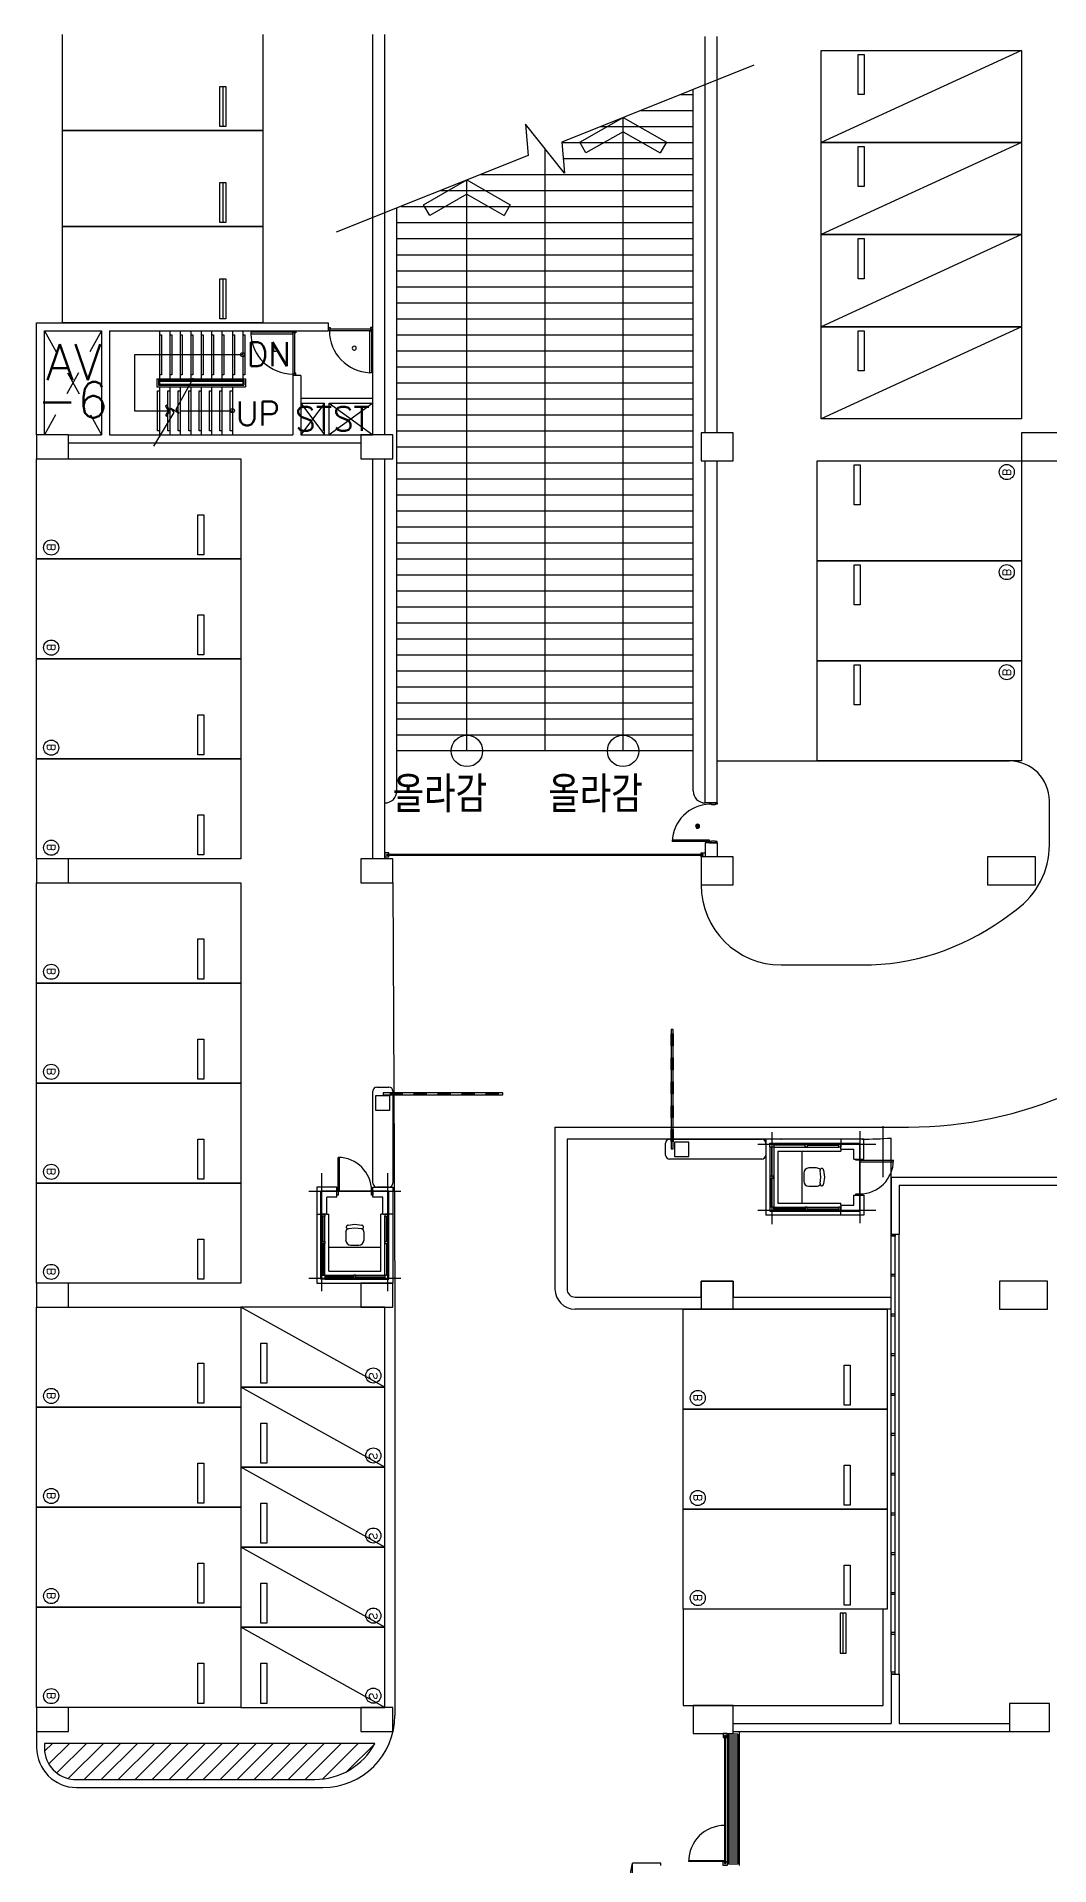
# Model space of a CAD drawing. Header units: millimetres. Extents: x -7614 to 421357, y 85218 to 341757.
# Drawn here: x 372220 to 397520, y 177677 to 223377 of the extents above; entities that cross this region are included whole.
import ezdxf
from ezdxf.enums import TextEntityAlignment as Align

# ---------------------------------------------------------------- set-up
doc = ezdxf.new("R2010")
doc.units = ezdxf.units.MM
doc.header["$LTSCALE"] = 600
doc.header["$MEASUREMENT"] = 0
doc.linetypes.add('HIDDEN', pattern=[2, 1, -1])
doc.layers.add('e-plan', color=9, linetype='CONTINUOUS')
doc.styles.add('kiahn', font='romans.shx', dxfattribs={"bigfont": 'cadhs.shx'})

msp = doc.modelspace()

# ---------------------------------------------------------------- hatches: boundary and pattern name
at = {"layer": 'e-plan'}
h = msp.add_hatch(color=256, dxfattribs=at)
h.dxf.hatch_style = 1
h.paths.add_polyline_path([(388777, 203618, 1), (388690, 203668, 1)])
at = {"layer": 'e-plan', "linetype": 'Continuous'}
for points in [[(388124, 198155), (388074, 198155), (388074, 198454), (388124, 198454)], [(388124, 197557), (388074, 197557), (388074, 197856), (388124, 197856)], [(381057, 196936), (381057, 196986), (381356, 196986), (381356, 196936)], [(381655, 196936), (381655, 196986), (381954, 196986), (381954, 196936)], [(382253, 196936), (382253, 196986), (382552, 196986), (382552, 196936)], [(382851, 196936), (382851, 196986), (383149, 196986), (383149, 196936)], [(383448, 196936), (383448, 196986), (383747, 196986), (383747, 196936)], [(388124, 196959), (388074, 196959), (388074, 197258), (388124, 197258)], [(388124, 196362), (388074, 196362), (388074, 196660), (388124, 196660)], [(388124, 195764), (388074, 195764), (388074, 196063), (388124, 196063)]]:
    msp.add_hatch(color=256, dxfattribs=at).paths.add_polyline_path(points)

# ---------------------------------------------------------------- linework, layer by layer
at = {"layer": 'e-plan'}
for p, q in [((372870, 221027), (372870, 223427)), ((377870, 223427), (377870, 221027)), ((380620, 213427), (380620, 223427)), ((380920, 213427), (380920, 223427)), ((388920, 213477), (388920, 223377)), ((389220, 213477), (389220, 223377)), ((396820, 223027), (391820, 220727)), ((391820, 220727), (391820, 223027)), ((391820, 223027), (396820, 223027)), ((396820, 223027), (396820, 220727)), ((390138, 222664), (385338, 220742)), ((392745, 222927), (392895, 222927)), ((392745, 221927), (392745, 222927)), ((392895, 222927), (392895, 221927)), ((376795, 221127), (376795, 222127)), ((376795, 222127), (376945, 222127)), ((376870, 222127), (376870, 221127)), ((376945, 222127), (376945, 221127)), ((388620, 204527), (388620, 222056)), ((392895, 221927), (392745, 221927)), ((385788, 220737), (386870, 221355)), ((386870, 205527), (386870, 221355)), ((386870, 221355), (387953, 220737)), ((377870, 221027), (372870, 221027)), ((372870, 218627), (372870, 221027)), ((372870, 221027), (377870, 221027)), ((376945, 221127), (376795, 221127)), ((377870, 221027), (377870, 218627)), ((385408, 219962), (384433, 221187)), ((384433, 221187), (384503, 220407)), ((385338, 220742), (385408, 219962)), ((385941, 220469), (385788, 220737)), ((386870, 221000), (385943, 220470)), ((386870, 221000), (387798, 220470)), ((387953, 220737), (387800, 220469)), ((384503, 220407), (379703, 218486)), ((396820, 220727), (391820, 218427)), ((391820, 218427), (391820, 220727)), ((391820, 220727), (396820, 220727)), ((396820, 220727), (391820, 220727)), ((392745, 220627), (392895, 220627)), ((392745, 219627), (392745, 220627)), ((392895, 220627), (392895, 219627)), ((396820, 220727), (396820, 218427)), ((376795, 218727), (376795, 219727)), ((376795, 219727), (376945, 219727)), ((376870, 219727), (376870, 218727)), ((376945, 219727), (376945, 218727)), ((381888, 219175), (382970, 219794)), ((382970, 219438), (382043, 218909)), ((382970, 205527), (382970, 219794)), ((382970, 219794), (384053, 219175)), ((382970, 219438), (383898, 218909)), ((392895, 219627), (392745, 219627)), ((381220, 204527), (381220, 219093)), ((382041, 218907), (381888, 219175)), ((382970, 205527), (382970, 219333)), ((384053, 219175), (383900, 218907)), ((372870, 216227), (372870, 218627)), ((372870, 218627), (377870, 218627)), ((377870, 218627), (372870, 218627)), ((376945, 218727), (376795, 218727)), ((377870, 218627), (377870, 216227)), ((396820, 218427), (391820, 216127)), ((391820, 216127), (391820, 218427)), ((391820, 218427), (396820, 218427)), ((396820, 218427), (391820, 218427)), ((392745, 218327), (392895, 218327)), ((392745, 217327), (392745, 218327)), ((392895, 218327), (392895, 217327)), ((396820, 218427), (396820, 216127)), ((376795, 216327), (376795, 217327)), ((376795, 217327), (376945, 217327)), ((376870, 217327), (376870, 216327)), ((376945, 217327), (376945, 216327)), ((392895, 217327), (392745, 217327)), ((388920, 213477), (388920, 216727)), ((389220, 213477), (389220, 216727)), ((372220, 216227), (379500, 216227)), ((377870, 216227), (372870, 216227)), ((376945, 216327), (376795, 216327)), ((379500, 216227), (379500, 216027)), ((372420, 216027), (373840, 216027)), ((373840, 216027), (373840, 213427)), ((374040, 216027), (374040, 213427)), ((374040, 216027), (379500, 216027)), ((375290, 216027), (375290, 214827)), ((375290, 215927), (375340, 215927)), ((375340, 215927), (375340, 214927)), ((375550, 216027), (375550, 214827)), ((375550, 215927), (375600, 215927)), ((375600, 215927), (375600, 214927)), ((375810, 216027), (375810, 214827)), ((375810, 215927), (375860, 215927)), ((375860, 215927), (375860, 214927)), ((376070, 216027), (376070, 214827)), ((376070, 215927), (376120, 215927)), ((376120, 215927), (376120, 214927)), ((376330, 216027), (376330, 214827)), ((376330, 215927), (376380, 215927)), ((376380, 215927), (376380, 214927)), ((376590, 216027), (376590, 214827)), ((376590, 215927), (376640, 215927)), ((376640, 215927), (376640, 214927)), ((376850, 216027), (376850, 214827)), ((376850, 215927), (376900, 215927)), ((376900, 215927), (376900, 214927)), ((377110, 216027), (377110, 214827)), ((377110, 215927), (377160, 215927)), ((377160, 215927), (377160, 214927)), ((377370, 216027), (377370, 214827)), ((377370, 215927), (377420, 215927)), ((377420, 215927), (377420, 214927)), ((378620, 215992), (377571, 215992)), ((377571, 215992), (377571, 215952)), ((377571, 215952), (378620, 215952)), ((378620, 216017), (378700, 216017)), ((378620, 215992), (378620, 216017)), ((378620, 215992), (378620, 214942)), ((378620, 215952), (378620, 215992)), ((378660, 215992), (378620, 215992)), ((378660, 215972), (378660, 215992)), ((378660, 215972), (378660, 214962)), ((378700, 215972), (378660, 215972)), ((378700, 216017), (378700, 215972)), ((379510, 216107), (379555, 216107)), ((379510, 216027), (379510, 216107)), ((379535, 216027), (379510, 216027)), ((379555, 216067), (379535, 216067)), ((379535, 216067), (379535, 216027)), ((380585, 216027), (379535, 216027)), ((379555, 216107), (379555, 216067)), ((380565, 216067), (379555, 216067)), ((380545, 216027), (380585, 216027)), ((380545, 214978), (380545, 216027)), ((380610, 216107), (380565, 216107)), ((380565, 216107), (380565, 216067)), ((380565, 216067), (380585, 216067)), ((380585, 216067), (380585, 216027)), ((380585, 216027), (380585, 214978)), ((380585, 216027), (380610, 216027)), ((380610, 216027), (380610, 216107)), ((396820, 216127), (391820, 213827)), ((396820, 216127), (391820, 216127)), ((391820, 213827), (391820, 216127)), ((391820, 216127), (396820, 216127)), ((392745, 216027), (392895, 216027)), ((392745, 215027), (392745, 216027)), ((392895, 216027), (392895, 215027)), ((396820, 216127), (396820, 213827)), ((377370, 215427), (374665, 215427)), ((374665, 215427), (374665, 214027)), ((375225, 214827), (375225, 214627)), ((375225, 214827), (377435, 214827)), ((375340, 214927), (375290, 214927)), ((375600, 214927), (375550, 214927)), ((375710, 214070), (376143, 214853)), ((375860, 214927), (375810, 214927)), ((376120, 214927), (376070, 214927)), ((376380, 214927), (376330, 214927)), ((376640, 214927), (376590, 214927)), ((376900, 214927), (376850, 214927)), ((377160, 214927), (377110, 214927)), ((377420, 214927), (377370, 214927)), ((377435, 214827), (377435, 214627)), ((378660, 214942), (378620, 214942)), ((378620, 214942), (378620, 214917)), ((378620, 214917), (378700, 214917)), ((378620, 214907), (378620, 213427)), ((378820, 214907), (378620, 214907)), ((378700, 214962), (378660, 214962)), ((378660, 214962), (378660, 214942)), ((378700, 214917), (378700, 214962)), ((378820, 214907), (378820, 213427)), ((380585, 214978), (380545, 214978)), ((392895, 215027), (392745, 215027)), ((375225, 214627), (377435, 214627)), ((375240, 213527), (375240, 214527)), ((375240, 214527), (375290, 214527)), ((375265, 214787), (375265, 214667)), ((375265, 214787), (377395, 214787)), ((375265, 214667), (377395, 214667)), ((375290, 214787), (375290, 214762)), ((375290, 214762), (375290, 214692)), ((375290, 214762), (377370, 214762)), ((375290, 214692), (377370, 214692)), ((375290, 214692), (375290, 214667)), ((375290, 214627), (375290, 213427)), ((375500, 213527), (375500, 214527)), ((375500, 214527), (375550, 214527)), ((375550, 214787), (375550, 214762)), ((375550, 214692), (375550, 214667)), ((375550, 214627), (375550, 213427)), ((375760, 213527), (375760, 214527)), ((375760, 214527), (375810, 214527)), ((375810, 214787), (375810, 214762)), ((375810, 214692), (375810, 214667)), ((375810, 214627), (375810, 213427)), ((376020, 213527), (376020, 214527)), ((376020, 214527), (376070, 214527)), ((376070, 214787), (376070, 214762)), ((376070, 214692), (376070, 214667)), ((376070, 214627), (376070, 213427)), ((376280, 213527), (376280, 214527)), ((376280, 214527), (376330, 214527)), ((376330, 214787), (376330, 214762)), ((376330, 214692), (376330, 214667)), ((376330, 214627), (376330, 213427)), ((376540, 213527), (376540, 214527)), ((376540, 214527), (376590, 214527)), ((376590, 214787), (376590, 214762)), ((376590, 214692), (376590, 214667)), ((376590, 214627), (376590, 213427)), ((376800, 213527), (376800, 214527)), ((376800, 214527), (376850, 214527)), ((376850, 214787), (376850, 214762)), ((376850, 214692), (376850, 214667)), ((376850, 214627), (376850, 213427)), ((377060, 213527), (377060, 214527)), ((377060, 214527), (377110, 214527)), ((377110, 214787), (377110, 214762)), ((377110, 214692), (377110, 214667)), ((377110, 214627), (377110, 213427)), ((377370, 214787), (377370, 214762)), ((377370, 214762), (377370, 214692)), ((377395, 214787), (377395, 214667)), ((378820, 214337), (380620, 214337)), ((374665, 214027), (375550, 214027)), ((375153, 213142), (375660, 213983)), ((375473, 214166), (375440, 214143)), ((375440, 214143), (375506, 214027)), ((375506, 214027), (375440, 213911)), ((375440, 213911), (375473, 213891)), ((375550, 214027), (375473, 214166)), ((375473, 213891), (375550, 214027)), ((375660, 213983), (375577, 214089)), ((375577, 214089), (375784, 213964)), ((375784, 213964), (375710, 214070)), ((375810, 214027), (377110, 214027)), ((378820, 214217), (379410, 214217)), ((378820, 214217), (379410, 213427)), ((379410, 214217), (378820, 213427)), ((379410, 213427), (379410, 214217)), ((379530, 213427), (379530, 214217)), ((379530, 214217), (380620, 214217)), ((379530, 214217), (380620, 213427)), ((380620, 214217), (379530, 213427)), ((373020, 213427), (373840, 213427)), ((374040, 213427), (378620, 213427)), ((375290, 213527), (375240, 213527)), ((375550, 213527), (375500, 213527)), ((375810, 213527), (375760, 213527)), ((376070, 213527), (376020, 213527)), ((376330, 213527), (376280, 213527)), ((376590, 213527), (376540, 213527)), ((376850, 213527), (376800, 213527)), ((377110, 213527), (377060, 213527)), ((378820, 213427), (380620, 213427)), ((389620, 213477), (388820, 213477)), ((388820, 213477), (388820, 212777)), ((389620, 212777), (389620, 213477)), ((396820, 213827), (391820, 213827)), ((397820, 213477), (396820, 213477)), ((396820, 213477), (396820, 212777)), ((373020, 213227), (380320, 213227)), ((372220, 210327), (372220, 212827)), ((372220, 212827), (377320, 212827)), ((377320, 212827), (377320, 210327)), ((380620, 202827), (380620, 212827)), ((380920, 202827), (380920, 212827)), ((388820, 212777), (389620, 212777)), ((388920, 204227), (388920, 212777)), ((389220, 204227), (389220, 212777)), ((391720, 210277), (391720, 212777)), ((391720, 212777), (396820, 212777)), ((392645, 212677), (392795, 212677)), ((392645, 211677), (392645, 212677)), ((392795, 212677), (392795, 211677)), ((396820, 212777), (397820, 212777)), ((396820, 212777), (396820, 210277)), ((392795, 211677), (392645, 211677)), ((376245, 210427), (376245, 211427)), ((376245, 211427), (376395, 211427)), ((376395, 211427), (376395, 210427)), ((377320, 210327), (372220, 210327)), ((372220, 207827), (372220, 210327)), ((372220, 210327), (377320, 210327)), ((376395, 210427), (376245, 210427)), ((377320, 210327), (377320, 207827)), ((396820, 210277), (391720, 210277)), ((391720, 207777), (391720, 210277)), ((391720, 210277), (396820, 210277)), ((396820, 210277), (396820, 207777)), ((392645, 210177), (392795, 210177)), ((392645, 209177), (392645, 210177)), ((392795, 210177), (392795, 209177)), ((376245, 207927), (376245, 208927)), ((376245, 208927), (376395, 208927)), ((376395, 208927), (376395, 207927)), ((392795, 209177), (392645, 209177)), ((372220, 205327), (372220, 207827)), ((372220, 207827), (377320, 207827)), ((377320, 207827), (372220, 207827)), ((376395, 207927), (376245, 207927)), ((377320, 207827), (377320, 205327)), ((396820, 207777), (391720, 207777)), ((391720, 205277), (391720, 207777)), ((391720, 207777), (396820, 207777)), ((392645, 207677), (392795, 207677)), ((392645, 206677), (392645, 207677)), ((392795, 207677), (392795, 206677)), ((396820, 207777), (396820, 205277)), ((392795, 206677), (392645, 206677)), ((376245, 205427), (376245, 206427)), ((376245, 206427), (376395, 206427)), ((376395, 206427), (376395, 205427)), ((372220, 202827), (372220, 205327)), ((372220, 205327), (377320, 205327)), ((377320, 205327), (372220, 205327)), ((376395, 205427), (376245, 205427)), ((377320, 205327), (377320, 202827)), ((388620, 205527), (381220, 205527)), ((389220, 205277), (396520, 205277)), ((396820, 205277), (391720, 205277)), ((376245, 202927), (376245, 203927)), ((376245, 203927), (376395, 203927)), ((376395, 203927), (376395, 202927)), ((389220, 204227), (388920, 204227)), ((389028, 204227), (389220, 204227)), ((389028, 204193), (389028, 204227)), ((389076, 204193), (389028, 204193)), ((389076, 204179), (389076, 204193)), ((389172, 204179), (389076, 204179)), ((389220, 204193), (389172, 204193)), ((389172, 204193), (389172, 204179)), ((389220, 204227), (389220, 204193)), ((397520, 203178), (397520, 204277)), ((376395, 202927), (376245, 202927)), ((381020, 202977), (380920, 202977)), ((380920, 202977), (380920, 202877)), ((380970, 202912), (380970, 202942)), ((380970, 202942), (381020, 202942)), ((388870, 202937), (380970, 202937)), ((388870, 202917), (380970, 202917)), ((381020, 202912), (380970, 202912)), ((381020, 202942), (381020, 202977)), ((381020, 202877), (381020, 202912)), ((389028, 203299), (388096, 203299)), ((389028, 203260), (388096, 203260)), ((388820, 202942), (388820, 202977)), ((388820, 202977), (388920, 202977)), ((388870, 202942), (388820, 202942)), ((388820, 202912), (388870, 202912)), ((388820, 202877), (388820, 202912)), ((388870, 202912), (388870, 202942)), ((389220, 203227), (388920, 203227)), ((388920, 203227), (388920, 202877)), ((388920, 202977), (388920, 202877)), ((389028, 203260), (389028, 203299)), ((389076, 203260), (389028, 203260)), ((389028, 203260), (389028, 203227)), ((389028, 203227), (389220, 203227)), ((389172, 203275), (389076, 203275)), ((389076, 203275), (389076, 203260)), ((389172, 203260), (389172, 203275)), ((389220, 203260), (389172, 203260)), ((389220, 203227), (389220, 203260)), ((389220, 203227), (389220, 202877)), ((377320, 202827), (372220, 202827)), ((380920, 202877), (381020, 202877)), ((389620, 202877), (388820, 202877)), ((388820, 202877), (388820, 202177)), ((388920, 202877), (388820, 202877)), ((389620, 202177), (389620, 202877)), ((397170, 202877), (395970, 202877)), ((395970, 202877), (395970, 202177)), ((397170, 202177), (397170, 202877)), ((372220, 199727), (372220, 202227)), ((372220, 202227), (377320, 202227)), ((377320, 202227), (377320, 199727)), ((381120, 202227), (381170, 191927)), ((388820, 202227), (388820, 202177)), ((388820, 202177), (389620, 202177)), ((395970, 202177), (397170, 202177)), ((396345, 201308), (396689, 201555)), ((376245, 199827), (376245, 200827)), ((376245, 200827), (376395, 200827)), ((376395, 200827), (376395, 199827)), ((390820, 200177), (392839, 200177)), ((377320, 199727), (372220, 199727)), ((372220, 197227), (372220, 199727)), ((372220, 199727), (377320, 199727)), ((376395, 199827), (376245, 199827)), ((377320, 199727), (377320, 197227)), ((376245, 197327), (376245, 198327)), ((376245, 198327), (376395, 198327)), ((376395, 198327), (376395, 197327)), ((372220, 194727), (372220, 197227)), ((372220, 197227), (377320, 197227)), ((377320, 197227), (372220, 197227)), ((376395, 197327), (376245, 197327)), ((377320, 197227), (377320, 194727)), ((380620, 194727), (380620, 197027)), ((380720, 197127), (381020, 197127)), ((381120, 197027), (381120, 194727)), ((385170, 196127), (385170, 192077)), ((385170, 196127), (394001, 196127)), ((393370, 194877), (393370, 196153)), ((376245, 194827), (376245, 195827)), ((376245, 195827), (376395, 195827)), ((376395, 195827), (376395, 194827)), ((390813, 195827), (385470, 195827)), ((385470, 195827), (385470, 192077)), ((387933, 195427), (387933, 195727)), ((388033, 195827), (390333, 195827)), ((390233, 195702), (393183, 195702)), ((390433, 195827), (390433, 193927)), ((392308, 195827), (390433, 195827)), ((390433, 195727), (390433, 195427)), ((390533, 195727), (390633, 195727)), ((390533, 195627), (390533, 195727)), ((390533, 195627), (390533, 194127)), ((390633, 195627), (390533, 195627)), ((390578, 195627), (390578, 194902)), ((390588, 195627), (390578, 195627)), ((390583, 196002), (390583, 193702)), ((390588, 194902), (390588, 195627)), ((390633, 195727), (392258, 195727)), ((390633, 195727), (390633, 195627)), ((390633, 195682), (391421, 195682)), ((390633, 195672), (390633, 195682)), ((391421, 195672), (390633, 195672)), ((390633, 195627), (392258, 195627)), ((390633, 195627), (390633, 194127)), ((392839, 195827), (390827, 195827)), ((391421, 195727), (391471, 195727)), ((391421, 195627), (391421, 195727)), ((391421, 195682), (391421, 195672)), ((391471, 195627), (391421, 195627)), ((391471, 195727), (391471, 195627)), ((392258, 195682), (391471, 195682)), ((391471, 195682), (391471, 195672)), ((391471, 195672), (392258, 195672)), ((392258, 195727), (392308, 195727)), ((392258, 195627), (392258, 195727)), ((392258, 195672), (392258, 195682)), ((392308, 195627), (392258, 195627)), ((392883, 195827), (392308, 195827)), ((392308, 195827), (392308, 195727)), ((392308, 195727), (392783, 195727)), ((392308, 195577), (392308, 195727)), ((392308, 195727), (392308, 195627)), ((392783, 196027), (392783, 193727)), ((392783, 195327), (392783, 195727)), ((392883, 195327), (392883, 195827)), ((393570, 191877), (393570, 195853)), ((379750, 194527), (379750, 195367)), ((379790, 194527), (379790, 195366)), ((390333, 195327), (388033, 195327)), ((390733, 195527), (392308, 195527)), ((390733, 195527), (390733, 194227)), ((391333, 195527), (391333, 194227)), ((392308, 195577), (392308, 195527)), ((392308, 195577), (392633, 195577)), ((392633, 195327), (392633, 195577)), ((392633, 195327), (392783, 195327)), ((392683, 195297), (392683, 195327)), ((392683, 195327), (392783, 195327)), ((392783, 195297), (392683, 195297)), ((392783, 195327), (392883, 195327)), ((392783, 195327), (392783, 195297)), ((392783, 195297), (393623, 195297)), ((392783, 194457), (392783, 195297)), ((392783, 195257), (393622, 195257)), ((372220, 192227), (372220, 194727)), ((372220, 194727), (377320, 194727)), ((377320, 194727), (372220, 194727)), ((376395, 194827), (376245, 194827)), ((377320, 194727), (377320, 192227)), ((379345, 192027), (379345, 194977)), ((380995, 192027), (380995, 194977)), ((390533, 194902), (390533, 194852)), ((390633, 194902), (390533, 194902)), ((390533, 194852), (390633, 194852)), ((390578, 194902), (390588, 194902)), ((390578, 194127), (390578, 194852)), ((390578, 194852), (390588, 194852)), ((390588, 194852), (390588, 194127)), ((390633, 194852), (390633, 194902)), ((391383, 194975), (391383, 194779)), ((391699, 195106), (391514, 195106)), ((391807, 194876), (391792, 195039)), ((391792, 194713), (391807, 194876)), ((391879, 195047), (391906, 194876)), ((391906, 194876), (391879, 194705)), ((391906, 194876), (391906, 194876)), ((391906, 194876), (391906, 194876)), ((391906, 194876), (391906, 194876)), ((391906, 194876), (391906, 194876)), ((393570, 194877), (397970, 194877)), ((393570, 194877), (393570, 193452)), ((379020, 194527), (381320, 194527)), ((379720, 194627), (379220, 194627)), ((379220, 194627), (379220, 193952)), ((379320, 193952), (379320, 194527)), ((379720, 194527), (379320, 194527)), ((379470, 193952), (379470, 194377)), ((379720, 194377), (379470, 194377)), ((379720, 194527), (379720, 194627)), ((379720, 194377), (379720, 194527)), ((379720, 194427), (379720, 194527)), ((379720, 194527), (379750, 194527)), ((379750, 194427), (379720, 194427)), ((380590, 194527), (379750, 194527)), ((379750, 194527), (379750, 194427)), ((380590, 194427), (380590, 194527)), ((380590, 194527), (380620, 194527)), ((380620, 194427), (380590, 194427)), ((380620, 194527), (380620, 194627)), ((380620, 194627), (381120, 194627)), ((380620, 194377), (380620, 194527)), ((381020, 194527), (380620, 194527)), ((380620, 194527), (380620, 194427)), ((380870, 194377), (380620, 194377)), ((381020, 194627), (380720, 194627)), ((380870, 193952), (380870, 194377)), ((381020, 193952), (381020, 194527)), ((381120, 194627), (381120, 193952)), ((390733, 194227), (392308, 194227)), ((391514, 194648), (391699, 194648)), ((392308, 194177), (392308, 194227)), ((392633, 194427), (392783, 194427)), ((392633, 194177), (392633, 194427)), ((392683, 194427), (392683, 194457)), ((392683, 194457), (392783, 194457)), ((392783, 194427), (392683, 194427)), ((392783, 194457), (392783, 194427)), ((392783, 194027), (392783, 194427)), ((392783, 194427), (392883, 194427)), ((392883, 194427), (392883, 193927)), ((393770, 194677), (393770, 193452)), ((393770, 194677), (397970, 194677)), ((379220, 193952), (379220, 192227)), ((379220, 193952), (379320, 193952)), ((379470, 193952), (379320, 193952)), ((379320, 193902), (379320, 193952)), ((379320, 193952), (379420, 193952)), ((379320, 192427), (379320, 193902)), ((379420, 193902), (379320, 193902)), ((379365, 193902), (379365, 193264)), ((379375, 193902), (379365, 193902)), ((379375, 193264), (379375, 193902)), ((379420, 193952), (379420, 193902)), ((379420, 192427), (379420, 193902)), ((379470, 193952), (379520, 193952)), ((379520, 192527), (379520, 193952)), ((380820, 192527), (380820, 193952)), ((380870, 193952), (380820, 193952)), ((380870, 193952), (381020, 193952)), ((381020, 193952), (380920, 193952)), ((380920, 193952), (380920, 193902)), ((380920, 192427), (380920, 193902)), ((380920, 193902), (381020, 193902)), ((380965, 193264), (380965, 193902)), ((380965, 193902), (380975, 193902)), ((380975, 193902), (380975, 193264)), ((381020, 193902), (381020, 193952)), ((381120, 193952), (381020, 193952)), ((381020, 192427), (381020, 193902)), ((381120, 193952), (381120, 192227)), ((390233, 194052), (393183, 194052)), ((392308, 193927), (390433, 193927)), ((390633, 194127), (390533, 194127)), ((390533, 194127), (390533, 194027)), ((390533, 194027), (390633, 194027)), ((390588, 194127), (390578, 194127)), ((390633, 194127), (392258, 194127)), ((390633, 194027), (390633, 194127)), ((391421, 194082), (390633, 194082)), ((390633, 194082), (390633, 194072)), ((390633, 194072), (391421, 194072)), ((390633, 194027), (392258, 194027)), ((391471, 194127), (391421, 194127)), ((391421, 194127), (391421, 194027)), ((391421, 194072), (391421, 194082)), ((391421, 194027), (391471, 194027)), ((391471, 194027), (391471, 194127)), ((391471, 194072), (391471, 194082)), ((391471, 194082), (392258, 194082)), ((392258, 194072), (391471, 194072)), ((392308, 194127), (392258, 194127)), ((392258, 194127), (392258, 194027)), ((392258, 194082), (392258, 194072)), ((392258, 194027), (392308, 194027)), ((392308, 194177), (392633, 194177)), ((392308, 194177), (392308, 194027)), ((392308, 194027), (392308, 194127)), ((392308, 194027), (392783, 194027)), ((392308, 193927), (392308, 194027)), ((392883, 193927), (392308, 193927)), ((376245, 192327), (376245, 193327)), ((376245, 193327), (376395, 193327)), ((376395, 193327), (376395, 192327)), ((379942, 193492), (379942, 193308)), ((380000, 193673), (380171, 193700)), ((380171, 193601), (380008, 193585)), ((380171, 193700), (380171, 193700)), ((380171, 193700), (380171, 193700)), ((380171, 193700), (380171, 193700)), ((380171, 193700), (380171, 193700)), ((380171, 193700), (380342, 193673)), ((380334, 193585), (380171, 193601)), ((380399, 193308), (380399, 193492)), ((393570, 193452), (393770, 193452)), ((393570, 193402), (393570, 193442)), ((393570, 193442), (393670, 193442)), ((393570, 182502), (393570, 193402)), ((393670, 193402), (393570, 193402)), ((393670, 193442), (393670, 193402)), ((393670, 182502), (393670, 193402)), ((393770, 182452), (393770, 193452)), ((379320, 193214), (379320, 193264)), ((379320, 193264), (379420, 193264)), ((379420, 193214), (379320, 193214)), ((379365, 193264), (379375, 193264)), ((379365, 192427), (379365, 193214)), ((379365, 193214), (379375, 193214)), ((379375, 193214), (379375, 192427)), ((379420, 193264), (379420, 193214)), ((379520, 193127), (380820, 193127)), ((380072, 193177), (380268, 193177)), ((381020, 193264), (380920, 193264)), ((380920, 193264), (380920, 193214)), ((380920, 193214), (381020, 193214)), ((380975, 193264), (380965, 193264)), ((380975, 193214), (380965, 193214)), ((380965, 193214), (380965, 192427)), ((380975, 192427), (380975, 193214)), ((381020, 193214), (381020, 193264)), ((379320, 192327), (379320, 192427)), ((379320, 192427), (379420, 192427)), ((379375, 192427), (379365, 192427)), ((379420, 192427), (380920, 192427)), ((379420, 192427), (379420, 192327)), ((379520, 192527), (380820, 192527)), ((380195, 192427), (380145, 192427)), ((380145, 192427), (380145, 192327)), ((380195, 192327), (380195, 192427)), ((381020, 192427), (380920, 192427)), ((380920, 192427), (380920, 192327)), ((380965, 192427), (380975, 192427)), ((381020, 192327), (381020, 192427)), ((393570, 192447), (393570, 192407)), ((393670, 192447), (393570, 192447)), ((393570, 192407), (393670, 192407)), ((393670, 192407), (393670, 192447)), ((377320, 192227), (372220, 192227)), ((376395, 192327), (376245, 192327)), ((379020, 192352), (381320, 192352)), ((379220, 192227), (381120, 192227)), ((379420, 192327), (379320, 192327)), ((380145, 192382), (379420, 192382)), ((379420, 192382), (379420, 192372)), ((379420, 192372), (380145, 192372)), ((379420, 192327), (380920, 192327)), ((380145, 192372), (380145, 192382)), ((380145, 192327), (380195, 192327)), ((380195, 192372), (380195, 192382)), ((380195, 192382), (380920, 192382)), ((380920, 192372), (380195, 192372)), ((380920, 192382), (380920, 192372)), ((380920, 192327), (381020, 192327)), ((389620, 192277), (388820, 192277)), ((388820, 192277), (388820, 191577)), ((388820, 191877), (388820, 192277)), ((388820, 192277), (389620, 192277)), ((389620, 191577), (389620, 192277)), ((389620, 192277), (389620, 191877)), ((397470, 192277), (396270, 192277)), ((396270, 192277), (396270, 191577)), ((397470, 191577), (397470, 192277)), ((372220, 189127), (372220, 191627)), ((372220, 191627), (377320, 191627)), ((380920, 189627), (377320, 191627)), ((380920, 191627), (377320, 191627)), ((377320, 191627), (377320, 189627)), ((377320, 191627), (377320, 189127)), ((380920, 189627), (380920, 191627)), ((381170, 191927), (381170, 181424)), ((385670, 191877), (388820, 191877)), ((393570, 191577), (385670, 191577)), ((388370, 189077), (388370, 191577)), ((388370, 191577), (393470, 191577)), ((388820, 191577), (389620, 191577)), ((389620, 191877), (393570, 191877)), ((393470, 191577), (393470, 189077)), ((396270, 191577), (397470, 191577)), ((393570, 191453), (393570, 191413)), ((393670, 191453), (393570, 191453)), ((393570, 191413), (393670, 191413)), ((393670, 191413), (393670, 191453)), ((377820, 190727), (377970, 190727)), ((377820, 189727), (377820, 190727)), ((377970, 190727), (377970, 189727)), ((376245, 189227), (376245, 190227)), ((376245, 190227), (376395, 190227)), ((376395, 190227), (376395, 189227)), ((392395, 189177), (392395, 190177)), ((392395, 190177), (392545, 190177)), ((392545, 190177), (392545, 189177)), ((393570, 190458), (393570, 190418)), ((393670, 190458), (393570, 190458)), ((393570, 190418), (393670, 190418)), ((393670, 190418), (393670, 190458)), ((377970, 189727), (377820, 189727)), ((376395, 189227), (376245, 189227)), ((380920, 187627), (377320, 189627)), ((377320, 189627), (380920, 189627)), ((380920, 189627), (377320, 189627)), ((377320, 189627), (377320, 187627)), ((380920, 187627), (380920, 189627)), ((393570, 189464), (393570, 189424)), ((393670, 189464), (393570, 189464)), ((393570, 189424), (393670, 189424)), ((393670, 189424), (393670, 189464)), ((372220, 186627), (372220, 189127)), ((372220, 189127), (377320, 189127)), ((377320, 189127), (372220, 189127)), ((377320, 189127), (377320, 186627)), ((388370, 186577), (388370, 189077)), ((388370, 189077), (393470, 189077)), ((393470, 189077), (388370, 189077)), ((392545, 189177), (392395, 189177)), ((393470, 189077), (393470, 186577)), ((377820, 188727), (377970, 188727)), ((377820, 187727), (377820, 188727)), ((377970, 188727), (377970, 187727)), ((393570, 188469), (393570, 188429)), ((393670, 188469), (393570, 188469)), ((393570, 188429), (393670, 188429)), ((393670, 188429), (393670, 188469)), ((376245, 186727), (376245, 187727)), ((376245, 187727), (376395, 187727)), ((376395, 187727), (376395, 186727)), ((380920, 185627), (377320, 187627)), ((377320, 187627), (380920, 187627)), ((380920, 187627), (377320, 187627)), ((377320, 187627), (377320, 185627)), ((377970, 187727), (377820, 187727)), ((380920, 185627), (380920, 187627)), ((392395, 186677), (392395, 187677)), ((392395, 187677), (392545, 187677)), ((392545, 187677), (392545, 186677)), ((393570, 187474), (393570, 187434)), ((393670, 187474), (393570, 187474)), ((393570, 187434), (393670, 187434)), ((393670, 187434), (393670, 187474)), ((372220, 184127), (372220, 186627)), ((372220, 186627), (377320, 186627)), ((377320, 186627), (372220, 186627)), ((376395, 186727), (376245, 186727)), ((377320, 186627), (377320, 184127)), ((377820, 186727), (377970, 186727)), ((377820, 185727), (377820, 186727)), ((377970, 186727), (377970, 185727)), ((388370, 184077), (388370, 186577)), ((388370, 186577), (393470, 186577)), ((393470, 186577), (388370, 186577)), ((392545, 186677), (392395, 186677)), ((393470, 186577), (393470, 184077)), ((393570, 186480), (393570, 186440)), ((393670, 186480), (393570, 186480)), ((393670, 186440), (393670, 186480)), ((393570, 186440), (393670, 186440)), ((380920, 183627), (377320, 185627)), ((377320, 185627), (380920, 185627)), ((380920, 185627), (377320, 185627)), ((377320, 185627), (377320, 183627)), ((377970, 185727), (377820, 185727)), ((380920, 183627), (380920, 185627)), ((376245, 184227), (376245, 185227)), ((376245, 185227), (376395, 185227)), ((376395, 185227), (376395, 184227)), ((392395, 184177), (392395, 185177)), ((392395, 185177), (392545, 185177)), ((392545, 185177), (392545, 184177)), ((393570, 185485), (393570, 185445)), ((393670, 185485), (393570, 185485)), ((393570, 185445), (393670, 185445)), ((393670, 185445), (393670, 185485)), ((377820, 184727), (377970, 184727)), ((377820, 183727), (377820, 184727)), ((377970, 184727), (377970, 183727)), ((376395, 184227), (376245, 184227)), ((392545, 184177), (392395, 184177)), ((393570, 184491), (393570, 184451)), ((393670, 184491), (393570, 184491)), ((393570, 184451), (393670, 184451)), ((393670, 184451), (393670, 184491)), ((372220, 181627), (372220, 184127)), ((372220, 184127), (377320, 184127)), ((377320, 184127), (372220, 184127)), ((377320, 184127), (377320, 181627)), ((377970, 183727), (377820, 183727)), ((393470, 184077), (388370, 184077)), ((393370, 184077), (388370, 184077)), ((388370, 184077), (388370, 181677)), ((392445, 183977), (392295, 183977)), ((392295, 183977), (392295, 182977)), ((392370, 182977), (392370, 183977)), ((392445, 182977), (392445, 183977)), ((393370, 181677), (393370, 184077)), ((380920, 181627), (377320, 183627)), ((377320, 183627), (380920, 183627)), ((380920, 183627), (377320, 183627)), ((377320, 183627), (377320, 181627)), ((380920, 181627), (380920, 183627)), ((393570, 183496), (393570, 183456)), ((393670, 183496), (393570, 183496)), ((393570, 183456), (393670, 183456)), ((393670, 183456), (393670, 183496)), ((392295, 182977), (392445, 182977)), ((376245, 181727), (376245, 182727)), ((376245, 182727), (376395, 182727)), ((376395, 182727), (376395, 181727)), ((377820, 182727), (377970, 182727)), ((377820, 181727), (377820, 182727)), ((377970, 182727), (377970, 181727)), ((393570, 182502), (393570, 182462)), ((393670, 182502), (393570, 182502)), ((393570, 182462), (393670, 182462)), ((393570, 182452), (393770, 182452)), ((393570, 182452), (393570, 181227)), ((393670, 182462), (393670, 182502)), ((393770, 182452), (393770, 181227)), ((377320, 181627), (372220, 181627)), ((376395, 181727), (376245, 181727)), ((377320, 181627), (380920, 181627)), ((377970, 181727), (377820, 181727)), ((388370, 181677), (393370, 181677)), ((389620, 181677), (388620, 181677)), ((388620, 181677), (388620, 180977)), ((389620, 180977), (389620, 181677)), ((397520, 181727), (396520, 181727)), ((396520, 181727), (396520, 181027)), ((397520, 181027), (397520, 181727)), ((372220, 181027), (372220, 180624)), ((388620, 180977), (389620, 180977)), ((389470, 180977), (389370, 180977)), ((389370, 180977), (389370, 180877)), ((389470, 180977), (389470, 177677)), ((389470, 180877), (389470, 180977)), ((389620, 181227), (393570, 181227)), ((389620, 181027), (396520, 181027)), ((389770, 181027), (389770, 177677)), ((393770, 181227), (396520, 181227)), ((396520, 181027), (397520, 181027)), ((380670, 180727), (372420, 180727)), ((372420, 180727), (372420, 180524)), ((372420, 180531), (372616, 180727)), ((372526, 180212), (373041, 180727)), ((372725, 179987), (373465, 180727)), ((373011, 179848), (373889, 180727)), ((373410, 179824), (374313, 180727)), ((373835, 179824), (374738, 180727)), ((374259, 179824), (375162, 180727)), ((374683, 179824), (375586, 180727)), ((375108, 179824), (376010, 180727)), ((375532, 179824), (376435, 180727)), ((375956, 179824), (376859, 180727)), ((376380, 179824), (377283, 180727)), ((376805, 179824), (377707, 180727)), ((377229, 179824), (378132, 180727)), ((377653, 179824), (378556, 180727)), ((378077, 179824), (378980, 180727)), ((378502, 179824), (379405, 180727)), ((378926, 179824), (379829, 180727)), ((379361, 179835), (380253, 180727)), ((379979, 180029), (380666, 180715)), ((380670, 180724), (380670, 180727)), ((389370, 180877), (389405, 180877)), ((389405, 180877), (389405, 180927)), ((389405, 180927), (389435, 180927)), ((389410, 177727), (389410, 180927)), ((389430, 177727), (389430, 180927)), ((389435, 180927), (389435, 180877)), ((389435, 180877), (389470, 180877)), ((389740, 180957), (389500, 180957)), ((389500, 180957), (389500, 177707)), ((389740, 180907), (389500, 180907)), ((389740, 180857), (389500, 180857)), ((389740, 180807), (389500, 180807)), ((389740, 180757), (389500, 180757)), ((389740, 180707), (389500, 180707)), ((389740, 180657), (389500, 180657)), ((389740, 180607), (389500, 180607)), ((389740, 180557), (389500, 180557)), ((389740, 180957), (389740, 177707)), ((389740, 180507), (389500, 180507)), ((389740, 180457), (389500, 180457)), ((389740, 180407), (389500, 180407)), ((389740, 180357), (389500, 180357)), ((389740, 180307), (389500, 180307)), ((389740, 180257), (389500, 180257)), ((389740, 180207), (389500, 180207)), ((389740, 180157), (389500, 180157)), ((389740, 180107), (389500, 180107)), ((373220, 179824), (379170, 179824)), ((373220, 179624), (379370, 179624)), ((389740, 180057), (389500, 180057)), ((389740, 180007), (389500, 180007)), ((389740, 179957), (389500, 179957)), ((389740, 179907), (389500, 179907)), ((389740, 179857), (389500, 179857)), ((389740, 179807), (389500, 179807)), ((389740, 179757), (389500, 179757)), ((389740, 179707), (389500, 179707)), ((389740, 179657), (389500, 179657)), ((389740, 179607), (389500, 179607)), ((389740, 179557), (389500, 179557)), ((389740, 179507), (389500, 179507)), ((389740, 179457), (389500, 179457)), ((389740, 179407), (389500, 179407)), ((389740, 179357), (389500, 179357)), ((389740, 179307), (389500, 179307)), ((389740, 179257), (389500, 179257)), ((389740, 179207), (389500, 179207)), ((389740, 179157), (389500, 179157)), ((389740, 179107), (389500, 179107)), ((389740, 179057), (389500, 179057)), ((389740, 179007), (389500, 179007)), ((389740, 178957), (389500, 178957)), ((389740, 178907), (389500, 178907)), ((389740, 178857), (389500, 178857)), ((389740, 178807), (389500, 178807)), ((389740, 178757), (389500, 178757)), ((389740, 178707), (389500, 178707)), ((389740, 178657), (389500, 178657)), ((389740, 178607), (389500, 178607)), ((389740, 178557), (389500, 178557)), ((389740, 178507), (389500, 178507)), ((389740, 178457), (389500, 178457)), ((389740, 178407), (389500, 178407)), ((389740, 178357), (389500, 178357)), ((389740, 178307), (389500, 178307)), ((389740, 178257), (389500, 178257)), ((388510, 177777), (388510, 177797)), ((388510, 177797), (389410, 177797)), ((389410, 177777), (388510, 177777)), ((389370, 177677), (389370, 177777)), ((389370, 177777), (389405, 177777)), ((389405, 177777), (389405, 177727)), ((389410, 177797), (389410, 177777)), ((389435, 177727), (389435, 177777)), ((389435, 177777), (389470, 177777)), ((389470, 177777), (389470, 177677)), ((389740, 178207), (389500, 178207)), ((389740, 178157), (389500, 178157)), ((389740, 178107), (389500, 178107)), ((389740, 178057), (389500, 178057)), ((389740, 178007), (389500, 178007)), ((389740, 177957), (389500, 177957)), ((389740, 177907), (389500, 177907)), ((389740, 177857), (389500, 177857)), ((389740, 177807), (389500, 177807)), ((387110, 177737), (387104, 177737)), ((387110, 176977), (387110, 177737)), ((387810, 177737), (387110, 177737)), ((387810, 177677), (387810, 177737)), ((389470, 177677), (389370, 177677)), ((389405, 177727), (389435, 177727)), ((389740, 177757), (389500, 177757)), ((389740, 177707), (389500, 177707))]:
    msp.add_line(p, q, dxfattribs=at)
at = {"layer": 'e-plan', "linetype": 'Continuous'}
for p, q in [((388316, 221927), (388620, 221927)), ((387317, 221527), (388620, 221527)), ((386318, 221127), (388620, 221127)), ((384920, 220575), (384920, 205527)), ((385339, 220727), (388620, 220727)), ((385375, 220327), (388620, 220327)), ((383321, 219927), (388620, 219927)), ((382322, 219527), (388620, 219527)), ((381323, 219127), (388620, 219127)), ((381220, 218727), (388620, 218727)), ((381220, 218327), (388620, 218327)), ((381220, 217927), (388620, 217927)), ((381220, 217527), (388620, 217527)), ((381220, 217127), (388620, 217127)), ((381220, 216727), (388620, 216727)), ((381220, 216327), (388620, 216327)), ((381220, 215927), (388620, 215927)), ((381220, 215527), (388620, 215527)), ((381220, 215127), (388620, 215127)), ((381220, 214727), (388620, 214727)), ((381220, 214327), (388620, 214327)), ((381220, 213927), (388620, 213927)), ((381220, 213527), (388620, 213527)), ((381220, 213127), (388620, 213127)), ((381220, 212727), (388620, 212727)), ((381220, 212327), (388620, 212327)), ((381220, 211927), (388620, 211927)), ((381220, 211527), (388620, 211527)), ((381220, 211127), (388620, 211127)), ((381220, 210727), (388620, 210727)), ((381220, 210327), (388620, 210327)), ((381220, 209927), (388620, 209927)), ((381220, 209527), (388620, 209527)), ((381220, 209127), (388620, 209127)), ((381220, 208727), (388620, 208727)), ((381220, 208327), (388620, 208327)), ((381220, 207927), (388620, 207927)), ((381220, 207527), (388620, 207527)), ((381220, 207127), (388620, 207127)), ((381220, 206727), (388620, 206727)), ((381220, 206327), (388620, 206327)), ((381220, 205927), (388620, 205927)), ((388074, 198569), (388074, 195580)), ((388124, 198569), (388074, 198569)), ((388074, 198155), (388074, 198454)), ((388074, 198454), (388124, 198454)), ((388124, 195580), (388124, 198569)), ((388124, 198454), (388124, 198155)), ((388124, 198155), (388074, 198155)), ((388074, 197557), (388074, 197856)), ((388074, 197856), (388124, 197856)), ((388124, 197557), (388074, 197557)), ((388124, 197856), (388124, 197557)), ((383863, 196986), (380874, 196986)), ((380874, 196986), (380874, 196936)), ((381057, 196936), (381057, 196986)), ((381057, 196986), (381356, 196986)), ((381356, 196986), (381356, 196936)), ((381655, 196936), (381655, 196986)), ((381655, 196986), (381954, 196986)), ((381954, 196986), (381954, 196936)), ((382253, 196936), (382253, 196986)), ((382253, 196986), (382552, 196986)), ((382552, 196986), (382552, 196936)), ((382851, 196936), (382851, 196986)), ((382851, 196986), (383149, 196986)), ((383149, 196986), (383149, 196936)), ((383448, 196936), (383448, 196986)), ((383448, 196986), (383747, 196986)), ((383747, 196986), (383747, 196936)), ((383863, 196936), (383863, 196986)), ((388074, 196959), (388074, 197258)), ((388074, 197258), (388124, 197258)), ((388124, 197258), (388124, 196959)), ((381044, 196904), (380684, 196904)), ((380684, 196904), (380684, 196549)), ((380684, 196549), (381044, 196549)), ((380874, 196936), (383863, 196936)), ((381044, 196549), (381044, 196904)), ((381356, 196936), (381057, 196936)), ((381954, 196936), (381655, 196936)), ((382552, 196936), (382253, 196936)), ((383149, 196936), (382851, 196936)), ((383747, 196936), (383448, 196936)), ((388124, 196959), (388074, 196959)), ((388074, 196362), (388074, 196660)), ((388074, 196660), (388124, 196660)), ((388124, 196660), (388124, 196362)), ((388124, 196362), (388074, 196362)), ((388074, 195764), (388074, 196063)), ((388074, 196063), (388124, 196063)), ((388124, 196063), (388124, 195764)), ((388124, 195764), (388074, 195764)), ((388511, 195750), (388156, 195750)), ((388156, 195750), (388156, 195390)), ((388511, 195390), (388511, 195750)), ((388074, 195580), (388124, 195580)), ((388156, 195390), (388511, 195390))]:
    msp.add_line(p, q, dxfattribs=at)
at = {"layer": 'e-plan', "ltscale": 0.5}
for p, q in [((372220, 213427), (372220, 216227)), ((372420, 213427), (372420, 216027)), ((373020, 213427), (372220, 213427)), ((372220, 213427), (372220, 212827)), ((373020, 212827), (373020, 213427)), ((381120, 213427), (380320, 213427)), ((380320, 213427), (380320, 212827)), ((381120, 212827), (381120, 213427)), ((372220, 212827), (373020, 212827)), ((380320, 212827), (381120, 212827)), ((373020, 202827), (372220, 202827)), ((372220, 202827), (372220, 202227)), ((373020, 202227), (373020, 202827)), ((381120, 202827), (380320, 202827)), ((380320, 202827), (380320, 202227)), ((381120, 202227), (381120, 202827)), ((372220, 202227), (373020, 202227)), ((380320, 202227), (381120, 202227)), ((373020, 192227), (372220, 192227)), ((372220, 192227), (372220, 191627)), ((373020, 191627), (373020, 192227)), ((381120, 192227), (380320, 192227)), ((380320, 192227), (380320, 191627)), ((381120, 191627), (381120, 192227)), ((372220, 191627), (373020, 191627)), ((380320, 191627), (381120, 191627)), ((373020, 181627), (372220, 181627)), ((372220, 181627), (372220, 181027)), ((373020, 181027), (373020, 181627)), ((381120, 181627), (380320, 181627)), ((380320, 181627), (380320, 181027)), ((381120, 181027), (381120, 181627)), ((372220, 181027), (373020, 181027)), ((380320, 181027), (381120, 181027))]:
    msp.add_line(p, q, dxfattribs=at)
at = {"layer": 'e-plan', "linetype": 'HIDDEN'}
for p, q in [((372420, 216027), (373840, 213427)), ((373840, 216027), (372420, 213427))]:
    msp.add_line(p, q, dxfattribs=at)
at = {"layer": 'e-plan'}
for centre, radius in [((377370, 215427), 50), ((377110, 214027), 50), ((396455, 212495), 189), ((372586, 210608), 189), ((396455, 209995), 189), ((372586, 208108), 189), ((396455, 207495), 189), ((372586, 205608), 189), ((382970, 205527), 392), ((386870, 205527), 392), ((372586, 203108), 189), ((372586, 200008), 189), ((372586, 197508), 189), ((372586, 195008), 189), ((372586, 192508), 189), ((372586, 189408), 189), ((388736, 189358), 189), ((372586, 186908), 189), ((388736, 186858), 189), ((372586, 184408), 189), ((388736, 184358), 189), ((372586, 181908), 189)]:
    msp.add_circle(centre, radius, dxfattribs=at)
at = {"layer": 'e-plan', "lineweight": -3}
for centre in [(380632, 189919), (380632, 187919), (380632, 185919), (380632, 183919), (380632, 181919)]:
    msp.add_circle(centre, 189, dxfattribs=at)
at = {"layer": 'e-plan'}
for centre, radius, start, end in [((372370, 220589), 500, 352.288, 0), ((378620, 215992), 1050, 182.1937, 270), ((380585, 216027), 1050, 180, 267.8063), ((378184, 215563), 50, 60, 240), ((378184, 215563), 50, 240, 60), ((380157, 215590), 50, 30, 210), ((380157, 215590), 50, 210, 30), ((396520, 204277), 1000, 0, 90), ((380920, 204527), 300, 270, 0), ((388920, 204527), 300, 180, 270), ((389058, 203231), 963, 91.7482, 178.2518), ((388733, 203643), 50, 150, 330), ((388733, 203643), 50, 330, 150), ((395520, 203178), 2000, 305.7539, 0), ((390820, 202177), 2000, 180, 270), ((392839, 206177), 6000, 270, 305.7539), ((394001, 206127), 10000, 270, 317.9094), ((380720, 197027), 100, 90, 180), ((381020, 197027), 100, 0, 90), ((388033, 195727), 100, 90, 180), ((390333, 195727), 100, 0, 90), ((390820, 202177), 6350, 269.9374, 270.0626), ((392839, 206127), 10300, 270, 274.0698), ((379750, 194527), 840, 0, 90), ((388033, 195427), 100, 180, 270), ((390333, 195427), 100, 270, 0), ((392783, 195297), 840, 270, 0), ((380720, 194727), 100, 180, 270), ((381020, 194727), 100, 270, 360), ((391514, 194975), 131, 89.9611, 179.9611), ((391514, 194779), 131, 180.0389, 270.0389), ((391699, 194975), 131, 42.9707, 90.0284), ((391699, 194779), 131, 269.9717, 316.7919), ((391834, 195047), 43.7, 157.3655, 179.9946), ((391834, 195047), 43.7, 180.0006, 191.1399), ((391834, 194705), 43.7, 168.8601, 179.9994), ((391834, 194705), 43.7, 180.0054, 202.6345), ((391835, 195047), 43.9, 134.805, 157.358), ((391835, 194705), 43.9, 202.642, 225.195), ((391835, 195047), 44.3, 112.3587, 134.8051), ((391835, 195047), 44.5, 89.9948, 112.3662), ((391835, 195047), 44.5, 67.6338, 90.0053), ((391835, 195047), 44.3, 45.1949, 67.6413), ((391835, 195047), 43.9, 22.642, 45.195), ((391835, 194705), 43.9, 314.805, 337.358), ((391835, 195047), 43.7, 0.0054, 22.6345), ((391835, 194705), 43.7, 337.3655, 359.9946), ((391835, 194705), 44.3, 225.1949, 247.6413), ((391835, 194705), 44.5, 247.6338, 270.0052), ((391835, 194705), 44.5, 269.9948, 292.3662), ((391835, 194705), 44.3, 292.3587, 314.8051), ((380072, 193492), 131, 132.9707, 180.0284), ((380000, 193628), 44.5, 157.6338, 180.0053), ((380000, 193628), 44.5, 179.9948, 202.3662), ((380000, 193628), 44.3, 135.1949, 157.6413), ((380000, 193628), 44.3, 202.3587, 224.8051), ((380000, 193629), 43.9, 112.642, 135.195), ((380000, 193628), 43.9, 224.805, 247.358), ((380000, 193629), 43.7, 90.0054, 112.6345), ((380000, 193628), 43.7, 247.3655, 269.9946), ((380000, 193628), 43.7, 270.0006, 281.1399), ((380342, 193628), 43.7, 258.8601, 269.9994), ((380342, 193629), 43.7, 67.3655, 89.9946), ((380342, 193628), 43.7, 270.0054, 292.6345), ((380268, 193492), 131, 359.9717, 46.7919), ((380342, 193629), 43.9, 44.805, 67.358), ((380342, 193628), 43.9, 292.642, 315.195), ((380342, 193628), 44.3, 22.3587, 44.8051), ((380342, 193628), 44.3, 315.1949, 337.6413), ((380342, 193628), 44.5, 359.9948, 22.3662), ((380342, 193628), 44.5, 337.6338, 0.0052), ((380072, 193308), 131, 179.9611, 269.9611), ((380268, 193308), 131, 270.0389, 0.0389), ((385670, 192077), 500, 180, 270), ((385670, 192077), 200, 180, 270), ((379370, 181424), 1800, 270, 0), ((373220, 180624), 1000, 180, 270), ((373207, 180615), 791, 186.6265, 271.0016), ((379170, 181524), 1700, 270, 331.9256), ((389410, 177777), 900, 90, 180), ((381170, 178627), 6000, 325.5878, 351.4696)]:
    msp.add_arc(centre, radius, start, end, dxfattribs=at)

# ---------------------------------------------------------------- texts
at = {"layer": 'e-plan', "style": 'kiahn'}
for s, p in [('DN', (378021, 215437)), ('UP', (377750, 213956)), ('ST', (379140, 213825)), ('ST', (380086, 213825))]:
    msp.add_text(s, height=600, dxfattribs=at).set_placement(p, align=Align.MIDDLE)
for s, p in [('AV', (373152, 215240)), ('-6', (373119, 214296))]:
    msp.add_text(s, height=900, dxfattribs=at).set_placement(p, align=Align.MIDDLE_CENTER)
at = {"layer": 'e-plan', "style": 'kiahn', "text_generation_flag": 4}
for rotation, p in [(90, (396354, 212396)), (270, (372687, 210707)), (90, (396354, 209896)), (270, (372687, 208207)), (90, (396354, 207396)), (270, (372687, 205707)), (270, (372687, 203207)), (270, (372687, 200107)), (270, (372687, 197607)), (270, (372687, 195107)), (270, (372687, 192607)), (270, (372687, 189507)), (270, (388837, 189457)), (270, (372687, 187007)), (270, (388837, 186957)), (270, (372687, 184507)), (270, (388837, 184457)), (270, (372687, 182007))]:
    msp.add_text('B', height=200, rotation=rotation, dxfattribs=at).set_placement(p)
at = {"layer": 'e-plan', "style": 'kiahn'}
for p in [(381113, 203989), (385001, 203989)]:
    msp.add_text('올라감', height=900, dxfattribs=at).set_placement(p)
at = {"layer": 'e-plan', "lineweight": -3, "style": 'kiahn', "text_generation_flag": 4}
for p in [(380531, 189820), (380531, 187820), (380531, 185820), (380531, 183820), (380531, 181820)]:
    msp.add_text('S', height=200, rotation=90, dxfattribs=at).set_placement(p)

doc.saveas('drawing.dxf')
